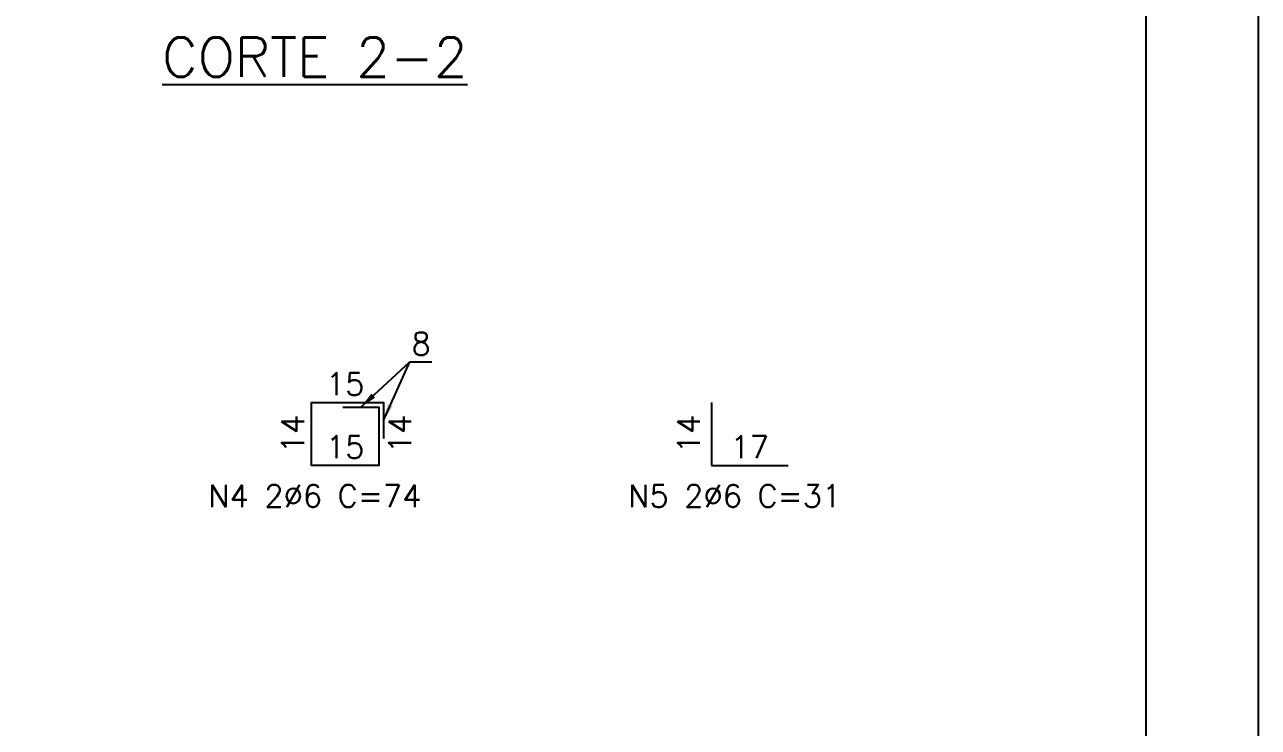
# Model space of a CAD drawing. Header units: centimetres. Extents: x 1658 to 6058, y 7825 to 9310.
# Drawn here: x 5510 to 6058, y 8137 to 8450 of the extents above; entities that cross this region are included whole.
import ezdxf

# ---------------------------------------------------------------- set-up
doc = ezdxf.new("R2010")
doc.units = ezdxf.units.CM
doc.header["$LTSCALE"] = 50
doc.header["$MEASUREMENT"] = 0
doc.header["$PDMODE"] = 67
for name, color, linetype in [('COTAS-PRECON', 1, 'Continuous'), ('FORMATO-PRECON', 2, 'Continuous'), ('LINHA-01-PRECON', 1, 'Continuous'), ('LINHA-04-PRECON', 4, 'Continuous'), ('X1', 2, 'Continuous')]:
    doc.layers.add(name, color=color, linetype=linetype)
doc.styles.add('PRECON-ROMANS', font='romans.shx')
doc.styles.get("Standard").update_dxf_attribs({"font": 'romans.shx'})
doc.dimstyles.new('ESC50-25', dxfattribs={"dimscale": 50, "dimtxt": 0.2, "dimasz": 0.1, "dimexe": 0.1, "dimexo": 0.1, "dimgap": 0.065, "dimtad": 1, "dimdec": 1, "dimlfac": 0.5, "dimzin": 12, "dimdsep": 46, "dimtxsty": 'Standard', "dimblk": 'ARCHTICK', "dimcen": 0.09, "dimdle": 0.1, "dimclrd": 256, "dimclre": 256, "dimclrt": 2, "dimaunit": 1, "dimazin": 0, "dimtfac": 1, "dimtdec": 1, "dimtix": 1, "dimtmove": 1, "dimatfit": 3, "dimfxl": 1, "dimtolj": 1, "dimtzin": 0, "dimlwd": -1, "dimlwe": -1, "dimarcsym": 0})
doc.dimstyles.new('ESC50-50', dxfattribs={"dimscale": 50, "dimtxt": 0.2, "dimasz": 0.15, "dimexe": 0.15, "dimexo": 0.15, "dimgap": 0.08, "dimtad": 1, "dimdec": 1, "dimzin": 12, "dimdsep": 46, "dimtxsty": 'Standard', "dimblk": 'ARCHTICK', "dimcen": 0.09, "dimdle": 0.15, "dimclrd": 256, "dimclre": 256, "dimclrt": 2, "dimazin": 3, "dimtfac": 1, "dimtdec": 1, "dimtix": 1, "dimtmove": 2, "dimatfit": 2, "dimfxl": 0.15, "dimtolj": 1, "dimtzin": 0, "dimarcsym": 0})

# ---------------------------------------------------------------- blocks, each defined once
blk = doc.blocks.new('A$C12EB5E76')
at = {"layer": 'FORMATO-PRECON'}
blk.add_lwpolyline([(-114.7, 1254.3), (-114.7, 4224.3), (4085.3, 4224.3), (4085.3, 1254.3)], close=True, dxfattribs=at)
at = {"layer": 'FORMATO-PRECON', "color": 6}
blk.add_lwpolyline([(135.3, 1354.3), (135.3, 4124.3), (3985.3, 4124.3), (3985.3, 1354.3)], close=True, dxfattribs=at)
blk = doc.blocks.new('*D141')
at = {"layer": 'Defpoints', "color": 0, "transparency": 16777216}
for p in [(5637.32, 8253.81), (5667.32, 8253.81), (5667.32, 8253.81)]:
    blk.add_point(p, dxfattribs=at)
at = {"layer": 'LINHA-01-PRECON', "color": 2, "transparency": 16777216, "insert": (5652.32, 8262.06), "char_height": 10, "attachment_point": 5}
blk.add_mtext('\\A1;15', dxfattribs=at)
blk = doc.blocks.new('_ArchTick')
at = {"color": 0, "linetype": 'ByBlock', "const_width": 0.15}
blk.add_lwpolyline([(-0.5, -0.5), (0.5, 0.5)], dxfattribs=at)
blk = doc.blocks.new('*D142')
at = {"layer": 'Defpoints', "color": 0, "transparency": 16777216}
for p in [(5637.32, 8281.81), (5637.32, 8281.81), (5637.32, 8253.81)]:
    blk.add_point(p, dxfattribs=at)
at = {"layer": 'LINHA-01-PRECON', "color": 2, "transparency": 16777216, "insert": (5629.07, 8267.81), "char_height": 10, "attachment_point": 5, "rotation": 90}
blk.add_mtext('\\A1;14', dxfattribs=at)
blk = doc.blocks.new('*D143')
at = {"layer": 'Defpoints', "color": 0, "transparency": 16777216}
for p in [(5637.32, 8281.81), (5667.32, 8281.81), (5667.32, 8281.81)]:
    blk.add_point(p, dxfattribs=at)
at = {"layer": 'LINHA-01-PRECON', "color": 2, "transparency": 16777216, "insert": (5652.32, 8290.06), "char_height": 10, "attachment_point": 5}
blk.add_mtext('\\A1;15', dxfattribs=at)
blk = doc.blocks.new('*D144')
at = {"layer": 'Defpoints', "color": 0, "transparency": 16777216}
for p in [(5667.32, 8281.81), (5667.32, 8281.81), (5667.32, 8253.81)]:
    blk.add_point(p, dxfattribs=at)
at = {"layer": 'LINHA-01-PRECON', "color": 2, "transparency": 16777216, "insert": (5676.66, 8267.81), "char_height": 10, "attachment_point": 5, "rotation": 90}
blk.add_mtext('\\A1;14', dxfattribs=at)
blk = doc.blocks.new('*D145')
at = {"layer": 'Defpoints', "color": 0, "transparency": 16777216}
for p in [(5815.15, 8253.81), (5815.15, 8253.81), (5849.25, 8253.81)]:
    blk.add_point(p, dxfattribs=at)
at = {"layer": 'LINHA-01-PRECON', "color": 2, "transparency": 16777216, "insert": (5832.2, 8262.06), "char_height": 10, "attachment_point": 5}
blk.add_mtext('\\A1;17', dxfattribs=at)
blk = doc.blocks.new('*D146')
at = {"layer": 'Defpoints', "color": 0, "transparency": 16777216}
for p in [(5815.15, 8281.81), (5815.15, 8253.81), (5815.15, 8253.81)]:
    blk.add_point(p, dxfattribs=at)
at = {"layer": 'LINHA-01-PRECON', "color": 2, "transparency": 16777216, "insert": (5805.09, 8267.81), "char_height": 10, "attachment_point": 5, "rotation": 90}
blk.add_mtext('\\A1;14', dxfattribs=at)

msp = doc.modelspace()

# ---------------------------------------------------------------- linework, layer by layer
at = {"layer": 'LINHA-04-PRECON'}
msp.add_line((5815.151, 8253.808), (5849.25, 8253.808), dxfattribs=at)
for points in [[(5651.318, 8279.808), (5667.318, 8279.808), (5667.318, 8253.808), (5637.318, 8253.808), (5637.318, 8281.808), (5669.318, 8281.808), (5669.318, 8265.808)], [(5815.151, 8281.808), (5815.151, 8253.808)]]:
    msp.add_lwpolyline(points, dxfattribs=at)

# ---------------------------------------------------------------- block references
at = {"layer": 'COTAS-PRECON', "xscale": 0.5000000000000071, "yscale": 0.5000000000000071, "zscale": 0.5000000000000071}
msp.add_blockref('A$C12EB5E76', (4015.702, 7197.786), dxfattribs=at)

# ---------------------------------------------------------------- texts
at = {"layer": 'LINHA-01-PRECON', "color": 2, "attachment_point": 5}
for s, insert, char_height in [('\\A1;{\\L\\C4;CORTE 2-2}', (5638.843, 8435.421), 17.5), ('\\A1;8', (5686.092, 8307.916), 10)]:
    msp.add_mtext(s, dxfattribs=dict(at, insert=insert, char_height=char_height))
at = {"layer": 'X1', "style": 'PRECON-ROMANS'}
for s, p in [('N4 2%%C6 C=74', (5591.52, 8235.28)), ('N5 2%%C6 C=31', (5778.21, 8235.28))]:
    msp.add_text(s, height=10, dxfattribs=at).set_placement(p)

# ---------------------------------------------------------------- dimensions: what is measured, and where the dimension line sits
at = {"layer": 'LINHA-01-PRECON'}
for p1, p2, picture, middle in [((5637.318, 8281.808), (5667.318, 8281.808), '*D143', (5652.318, 8290.058)), ((5637.318, 8253.808), (5667.318, 8253.808), '*D141', (5652.318, 8262.058)), ((5849.25, 8253.808), (5815.151, 8253.808), '*D145', (5832.2, 8262.058))]:
    dim = msp.add_aligned_dim(p1=p1, p2=p2, distance=0, dimstyle='ESC50-25', override={"dimse1": 1, "dimse2": 1, "dimsd1": 1, "dimsd2": 1, "dimtmove": 2}, dxfattribs=at)
    dim.commit()
    dim.dimension.update_dxf_attribs({"geometry": picture, "text_midpoint": middle})
dim = msp.add_linear_dim(base=(5637.318, 8281.808), p1=(5637.318, 8253.808), p2=(5637.318, 8281.808), angle=90, dimstyle='ESC50-25', override={"dimse1": 1, "dimse2": 1, "dimsd1": 1, "dimsd2": 1, "dimtmove": 2}, dxfattribs=at)
dim.commit()
dim.dimension.update_dxf_attribs({"geometry": '*D142', "text_midpoint": (5629.068, 8267.808)})
for base, p1, p2, angle, picture, middle, dimtype in [((5667.318, 8281.808), (5667.318, 8253.808), (5667.318, 8281.808), 90, '*D144', (5676.66, 8267.808), 160), ((5815.151, 8253.808), (5815.151, 8281.808), (5815.151, 8253.808), 270, '*D146', (5805.091, 8267.808), 161)]:
    dim = msp.add_linear_dim(base=base, p1=p1, p2=p2, angle=angle, dimstyle='ESC50-25', override={"dimse1": 1, "dimse2": 1, "dimsd1": 1, "dimsd2": 1, "dimtmove": 2}, dxfattribs=at)
    dim.commit()
    dim.dimension.update_dxf_attribs({"geometry": picture, "text_midpoint": middle, "dimtype": dimtype})

# ---------------------------------------------------------------- leaders
at = {"layer": 'COTAS-PRECON'}
for points in [[(5659.318, 8279.808), (5681.137, 8299.922)], [(5669.318, 8273.808), (5681.137, 8299.922), (5690.865, 8299.922)]]:
    msp.add_leader(points, dimstyle='ESC50-50', override={"dimgap": 0.08, "dimtad": 0}, dxfattribs=at)

doc.saveas('drawing.dxf')
